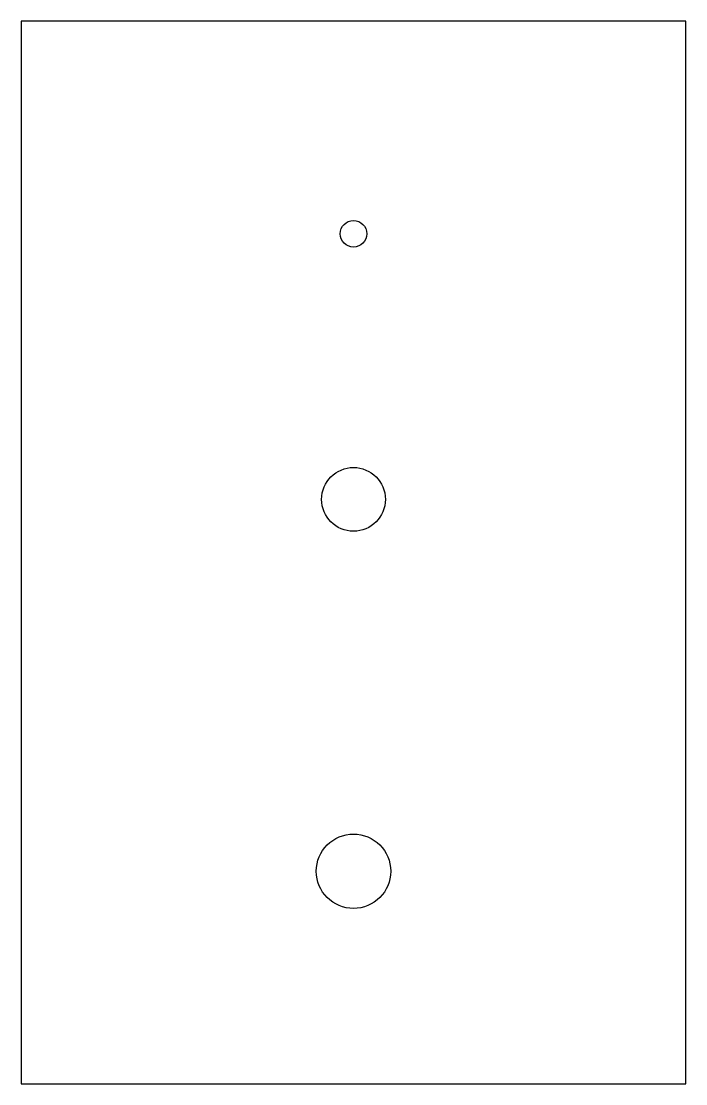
# Model space of a CAD drawing. Header units: millimetres. Extents: x -62 to 62, y -100 to 100.
import ezdxf

# ---------------------------------------------------------------- set-up
doc = ezdxf.new("R2010")
doc.units = ezdxf.units.MM

msp = doc.modelspace()

# ---------------------------------------------------------------- linework, layer by layer
at = {"color": 7, "linetype": 'Continuous', "lineweight": 25}
for p, q in [((62.5, 100), (-62.5, 100)), ((-62.5, 100), (-62.5, -100)), ((62.5, -100), (62.5, 100)), ((-62.5, -100), (62.5, -100))]:
    msp.add_line(p, q, dxfattribs=at)
for centre, radius in [((0, 60), 2.5), ((0, 10), 6), ((0, -60), 7)]:
    msp.add_circle(centre, radius, dxfattribs=at)

doc.saveas('drawing.dxf')
